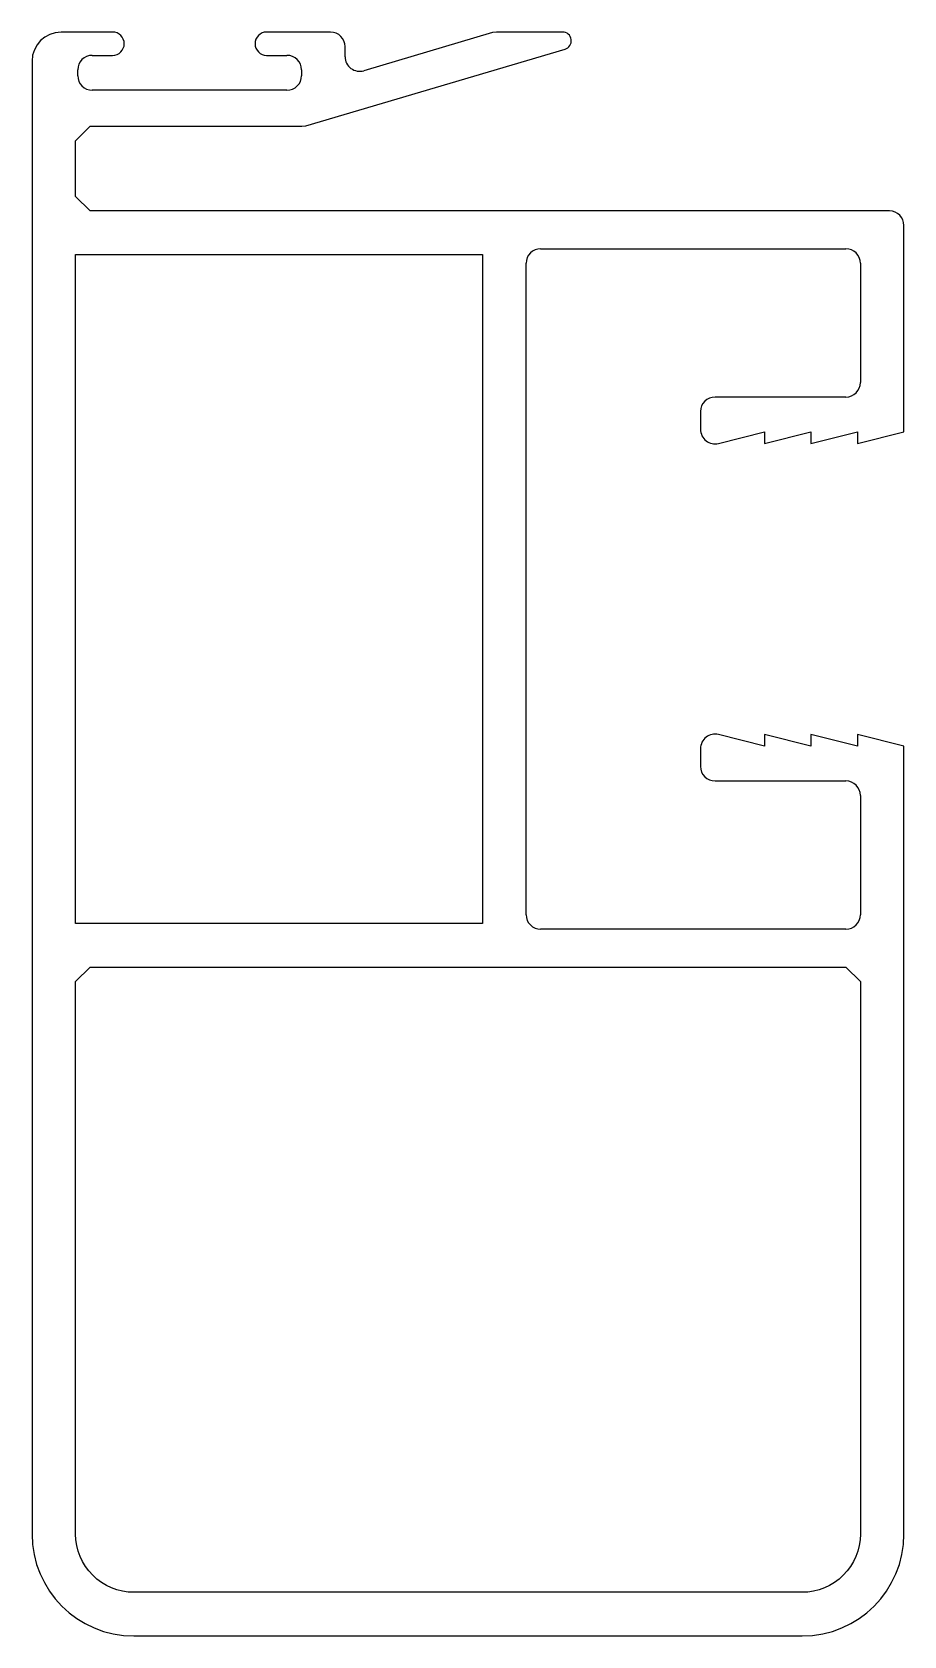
# Model space of a CAD drawing. Header units: inches. Extents: x 4.5 to 34.5, y 3 to 58.1.
import ezdxf

# ---------------------------------------------------------------- set-up
doc = ezdxf.new("R2010")
doc.units = ezdxf.units.IN
doc.header["$MEASUREMENT"] = 0

msp = doc.modelspace()

# ---------------------------------------------------------------- linework, layer by layer
at = {"color": 1}
for p, q in [((7.272, 58.15), (5.5, 58.15)), ((14.772, 58.15), (12.572, 58.15)), ((20.345, 58.13), (15.914, 56.822)), ((20.486, 58.15), (20.345, 58.13)), ((22.754, 58.15), (20.486, 58.15)), ((13.919, 54.93), (22.839, 57.562)), ((15.272, 57.302), (15.272, 57.65)), ((4.5, 57.15), (4.5, 6.5)), ((6.072, 56.65), (6.072, 56.85)), ((6.572, 57.35), (7.272, 57.35)), ((12.572, 57.35), (13.272, 57.35)), ((13.772, 56.85), (13.772, 56.65)), ((13.272, 56.15), (6.572, 56.15)), ((6, 54.41), (6.5, 54.91)), ((6.5, 54.91), (13.778, 54.91)), ((13.778, 54.91), (13.919, 54.93)), ((6, 52.5), (6, 54.41)), ((6.5, 52), (6, 52.5)), ((34, 52), (6.5, 52)), ((34.5, 44.4), (34.5, 51.5)), ((21.5, 27.8), (21.5, 50.2)), ((22, 50.7), (32.5, 50.7)), ((33, 50.2), (33, 46.1)), ((32.5, 45.6), (28, 45.6)), ((27.5, 45.1), (27.5, 44.49)), ((28.121, 44.005), (29.7, 44.4)), ((29.7, 44.4), (29.7, 44)), ((29.7, 44), (31.3, 44.4)), ((31.3, 44.4), (31.3, 44)), ((31.3, 44), (32.9, 44.4)), ((32.9, 44.4), (32.9, 44)), ((32.9, 44), (34.5, 44.4)), ((29.7, 33.6), (28.121, 33.995)), ((31.3, 33.6), (29.7, 34)), ((29.7, 34), (29.7, 33.6)), ((32.9, 33.6), (31.3, 34)), ((31.3, 34), (31.3, 33.6)), ((34.5, 33.6), (32.9, 34)), ((32.9, 34), (32.9, 33.6)), ((27.5, 33.51), (27.5, 32.9)), ((34.5, 6.5), (34.5, 33.6)), ((28, 32.4), (32.5, 32.4)), ((33, 31.9), (33, 27.8)), ((32.5, 27.3), (22, 27.3)), ((8, 3), (31, 3))]:
    msp.add_line(p, q, dxfattribs=at)
msp.add_lwpolyline([(20, 27.5), (6, 27.5), (6, 50.5), (20, 50.5)], close=True, dxfattribs=at)
msp.add_lwpolyline([(6, 25.5), (6.5, 26), (32.5, 26), (33, 25.5), (33, 6.5, -0.414214), (31, 4.5), (8, 4.5, -0.414214), (6, 6.5)], format="xyb", close=True)
for centre, radius, start, end in [((5.5, 57.15), 1, 90, 180), ((7.272, 57.75), 0.4, 0, 90), ((12.572, 57.75), 0.4, 90, 180), ((14.772, 57.65), 0.5, 0, 90), ((22.754, 57.85), 0.3, 286.4386, 90), ((7.272, 57.75), 0.4, 270, 0), ((12.572, 57.75), 0.4, 180, 270), ((6.572, 56.85), 0.5, 90, 180), ((13.272, 56.85), 0.5, 0, 90), ((15.772, 57.302), 0.5, 180, 286.4386), ((6.572, 56.65), 0.5, 180, 270), ((13.272, 56.65), 0.5, 270, 0), ((34, 51.5), 0.5, 0, 90), ((22, 50.2), 0.5, 90, 180), ((32.5, 50.2), 0.5, 0, 90), ((32.5, 46.1), 0.5, 270, 0), ((28, 45.1), 0.5, 90, 180), ((28, 44.49), 0.5, 180, 284.0362), ((28, 33.51), 0.5, 75.9638, 180), ((28, 32.9), 0.5, 180, 270), ((32.5, 31.9), 0.5, 0, 90), ((22, 27.8), 0.5, 180, 270), ((32.5, 27.8), 0.5, 270, 0), ((8, 6.5), 3.5, 180, 270), ((31, 6.5), 3.5, 270, 360)]:
    msp.add_arc(centre, radius, start, end, dxfattribs=at)

doc.saveas('drawing.dxf')
